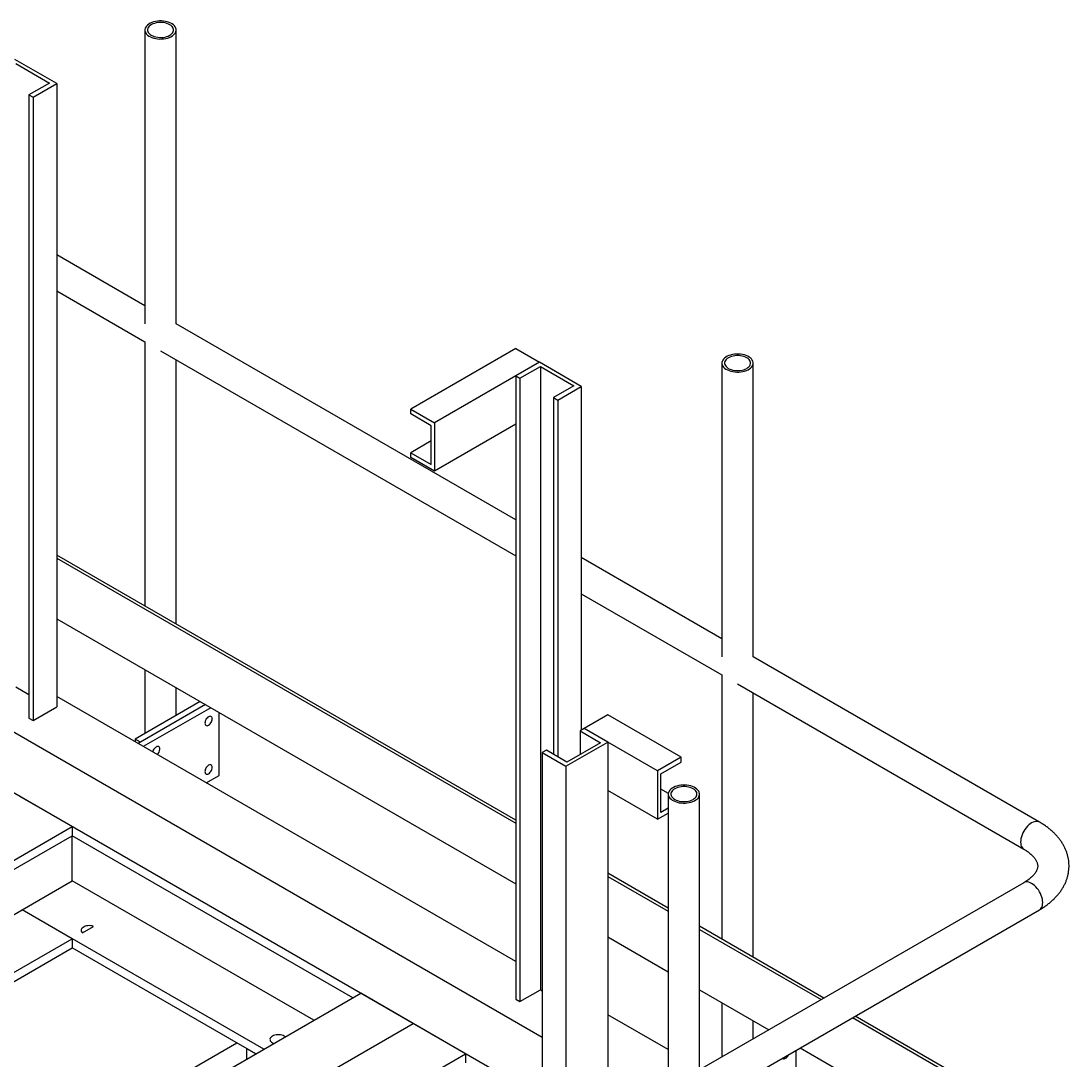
# Model space of a CAD drawing. Header units: millimetres. Extents: x 0 to 16187, y -20471 to 6290.
# Drawn here: x 731.1 to 837.1, y 5610.9 to 5715.9 of the extents above; entities that cross this region are included whole.
import ezdxf

# ---------------------------------------------------------------- set-up
doc = ezdxf.new("R2010")
doc.units = ezdxf.units.MM

msp = doc.modelspace()

# ---------------------------------------------------------------- linework, layer by layer
at = {"color": 7, "linetype": 'Continuous', "lineweight": 25}
for p, q in [((743.64636, 5715.03226), (743.64636, 5685.32569)), ((746.81136, 5685.32569), (746.81136, 5715.03226)), ((734.73548, 5709.60866), (730.49284, 5712.05789)), ((730.59891, 5711.62927), (733.99302, 5709.66989)), ((733.99302, 5709.66989), (731.92473, 5708.4759)), ((732.349, 5708.23097), (734.73548, 5709.60866)), ((734.73548, 5709.60866), (734.73548, 5646.59212)), ((731.92473, 5708.4759), (732.349, 5708.23097)), ((731.92473, 5708.4759), (731.92473, 5645.45936)), ((732.349, 5708.23097), (732.349, 5645.21444)), ((743.64636, 5687.1528), (734.73548, 5692.29694)), ((734.73548, 5688.64241), (743.64636, 5683.49827)), ((781.13937, 5665.50855), (746.81136, 5685.32569)), ((783.81753, 5613.17552), (661.62858, 5683.7137)), ((743.64636, 5683.49827), (743.64636, 5656.78152)), ((781.13937, 5682.82027), (770.53276, 5676.69721)), ((781.13937, 5682.82027), (783.52585, 5681.44258)), ((745.22899, 5682.58464), (781.13937, 5661.85402)), ((783.81753, 5607.05246), (656.32527, 5680.65217)), ((746.81136, 5654.95441), (746.81136, 5681.67116)), ((783.52585, 5681.44258), (772.91925, 5675.31952)), ((783.52585, 5681.44258), (781.13937, 5680.06489)), ((781.56363, 5679.81997), (783.63192, 5681.01397)), ((787.76849, 5678.99336), (783.52585, 5681.44258)), ((783.63192, 5681.01397), (787.02603, 5679.05459)), ((783.63192, 5681.01397), (783.63192, 5617.99743)), ((801.98267, 5681.35543), (801.98267, 5651.64885)), ((805.14767, 5651.64885), (805.14767, 5681.35543)), ((781.13937, 5680.06489), (781.56363, 5679.81997)), ((781.13937, 5680.06489), (781.13937, 5617.04836)), ((781.56363, 5679.81997), (781.56363, 5616.80343)), ((787.02603, 5679.05459), (784.95774, 5677.86059)), ((785.38201, 5677.61567), (787.76849, 5678.99336)), ((787.76849, 5678.99336), (787.76849, 5644.24499)), ((784.95774, 5677.86059), (785.38201, 5677.61567)), ((784.95774, 5677.86059), (784.95774, 5641.79576)), ((785.38201, 5677.61567), (785.38201, 5641.55084)), ((770.53276, 5676.69721), (772.91925, 5675.31952)), ((770.53276, 5676.20728), (770.53276, 5676.69721)), ((772.60105, 5675.01329), (770.53276, 5676.20728)), ((772.91925, 5675.31952), (772.91925, 5670.42028)), ((772.60105, 5671.09389), (772.60105, 5675.01329)), ((781.13937, 5675.16565), (772.91925, 5670.42028)), ((772.60105, 5673.48189), (770.53276, 5672.28789)), ((770.53276, 5671.79796), (770.53276, 5672.28789)), ((770.53276, 5672.28789), (772.60105, 5671.09389)), ((772.91925, 5670.42028), (770.53276, 5671.79796)), ((781.13937, 5635.13727), (734.73548, 5661.92566)), ((734.73548, 5661.61951), (781.13937, 5634.83112)), ((801.98267, 5653.47597), (787.76849, 5661.68164)), ((787.76849, 5658.02711), (801.98267, 5649.82144)), ((734.73548, 5655.49545), (781.13937, 5628.70706)), ((834.08852, 5634.94166), (805.14767, 5651.64885)), ((743.64636, 5650.35131), (743.64636, 5643.89835)), ((801.98267, 5649.82144), (801.98267, 5623.10469)), ((803.5653, 5648.90781), (832.50614, 5632.20061)), ((730.59891, 5648.61273), (731.92473, 5647.84735)), ((746.81136, 5645.72546), (746.81136, 5648.5242)), ((805.14767, 5621.27757), (805.14767, 5647.99432)), ((781.13937, 5620.84465), (734.73548, 5647.63304)), ((749.2354, 5647.12483), (742.66392, 5643.3312)), ((749.76573, 5646.81868), (742.95594, 5642.88747)), ((749.76573, 5646.81868), (743.19425, 5643.02504)), ((732.349, 5645.21444), (734.73548, 5646.59212)), ((750.29606, 5646.51252), (743.48627, 5642.58132)), ((751.1492, 5639.65617), (751.1492, 5646.02002)), ((790.44666, 5645.79106), (788.06017, 5644.41337)), ((797.87128, 5641.50492), (790.44666, 5645.79106)), ((731.92473, 5645.45936), (732.349, 5645.21444)), ((788.06017, 5644.41337), (787.63591, 5644.16845)), ((787.63591, 5644.16845), (789.7042, 5642.97445)), ((787.63591, 5644.16845), (787.63591, 5641.78045)), ((795.48479, 5640.12723), (788.06017, 5644.41337)), ((790.44666, 5643.03568), (788.06017, 5644.41337)), ((743.19425, 5643.02504), (742.66392, 5643.3312)), ((742.66392, 5643.3312), (742.66392, 5643.05606)), ((786.20402, 5640.58646), (790.44666, 5643.03568)), ((789.7042, 5642.97445), (786.31008, 5641.01507)), ((790.44666, 5643.03568), (790.44666, 5604.53817)), ((784.2418, 5642.20907), (783.81753, 5641.96415)), ((783.81753, 5641.96415), (783.81753, 5600.71126)), ((783.81753, 5641.96415), (786.20402, 5640.58646)), ((786.31008, 5641.01507), (784.2418, 5642.20907)), ((797.87128, 5641.50492), (795.48479, 5640.12723)), ((797.87128, 5641.01499), (797.87128, 5641.50492)), ((786.20402, 5640.58646), (786.20402, 5602.08895)), ((795.80299, 5639.821), (797.87128, 5641.01499)), ((749.85127, 5638.90689), (751.1492, 5639.65617)), ((795.48479, 5640.12723), (795.48479, 5635.22798)), ((795.80299, 5635.9016), (795.80299, 5639.821)), ((796.56636, 5637.84891), (795.80299, 5638.28959)), ((736.29996, 5634.48377), (730.99666, 5637.5453)), ((795.48479, 5635.22798), (790.44666, 5638.13644)), ((796.5611, 5637.77454), (796.5611, 5608.06797)), ((799.7261, 5608.06797), (799.7261, 5637.77454)), ((796.5611, 5636.33925), (795.80299, 5635.9016)), ((795.48479, 5635.22798), (796.5611, 5635.84932)), ((686.76713, 5605.88908), (736.29996, 5634.48377)), ((736.29996, 5634.48377), (736.29996, 5633.56516)), ((687.56275, 5605.42977), (736.29996, 5633.56516)), ((736.29996, 5629.00179), (736.29996, 5633.56516)), ((764.67249, 5617.18605), (736.29996, 5633.56516)), ((796.5611, 5626.23449), (790.44666, 5629.76428)), ((731.2353, 5626.07803), (736.29996, 5629.00179)), ((760.72006, 5614.90436), (736.29996, 5629.00179)), ((790.44666, 5629.45813), (796.5611, 5625.92834)), ((832.50614, 5628.8186), (799.7261, 5609.89508)), ((691.51518, 5603.14809), (731.2353, 5626.07803)), ((736.29996, 5623.15427), (731.2353, 5626.07803)), ((755.65541, 5611.9806), (731.2353, 5626.07803)), ((799.7261, 5606.24055), (834.08852, 5626.07755)), ((737.32285, 5623.74477), (738.45904, 5624.40068)), ((812.29548, 5617.15123), (799.7261, 5624.40738)), ((799.7261, 5624.10122), (812.03032, 5616.99815)), ((696.57983, 5600.22433), (736.29996, 5623.15427)), ((736.29996, 5623.15427), (736.29996, 5622.23566)), ((790.44666, 5623.33408), (796.5611, 5619.80428)), ((697.37545, 5599.76502), (736.29996, 5622.23566)), ((754.85979, 5611.5213), (736.29996, 5622.23566)), ((741.38979, 5603.74524), (765.46811, 5617.64535)), ((770.77141, 5614.58382), (765.46811, 5617.64535)), ((781.13937, 5617.04836), (781.56363, 5616.80343)), ((781.56363, 5616.80343), (783.63192, 5617.99743)), ((783.63192, 5617.99743), (783.81753, 5617.89028)), ((799.7261, 5617.97717), (806.72615, 5613.93612)), ((801.98267, 5616.67448), (801.98267, 5611.19777)), ((796.5611, 5611.94187), (790.44666, 5615.47167)), ((815.19557, 5615.17089), (830.79417, 5606.16601)), ((831.05934, 5606.31908), (815.46074, 5615.32396)), ((741.38979, 5597.62218), (770.77141, 5614.58382)), ((776.07471, 5611.52229), (770.77141, 5614.58382)), ((805.14767, 5613.02488), (805.14767, 5614.84736)), ((745.89893, 5608.54951), (752.95328, 5612.6219)), ((753.93343, 5612.05607), (753.93343, 5610.98653)), ((753.93343, 5612.05607), (754.85979, 5611.5213)), ((809.48551, 5605.97933), (809.48551, 5611.87454)), ((809.89141, 5612.10886), (830.52814, 5600.19553)), ((741.38979, 5591.49912), (776.07471, 5611.52229)), ((753.93343, 5611.07622), (754.01112, 5611.03137)), ((776.07471, 5611.52229), (776.07471, 5610.60368))]:
    msp.add_line(p, q, dxfattribs=at)
at = {"color": 7, "linetype": 'Continuous', "lineweight": 25, "flags": 128}
for points in [[(743.68004, 5714.84478), (743.73568, 5714.72968), (743.81687, 5714.61975), (743.92222, 5714.51689), (744.04992, 5714.42284), (744.1978, 5714.33922), (744.36332, 5714.26746), (744.54365, 5714.20878), (744.7357, 5714.16419), (744.93619, 5714.13446), (745.14169, 5714.12009), (745.34868, 5714.12132), (745.55362, 5714.13815), (745.753, 5714.17027), (745.94342, 5714.21714), (746.12161, 5714.27795), (746.28452, 5714.35168), (746.42937, 5714.43704), (746.55368, 5714.53259), (746.65532, 5714.6367), (746.73256, 5714.74757), (746.78406, 5714.86331), (746.80896, 5714.98194), (746.80682, 5715.10143), (746.77768, 5715.21974), (746.72204, 5715.33484), (746.64085, 5715.44477), (746.5355, 5715.54763), (746.4078, 5715.64168), (746.25992, 5715.7253), (746.0944, 5715.79706), (745.91407, 5715.85574), (745.72202, 5715.90033), (745.52153, 5715.93006), (745.31603, 5715.94443), (745.10904, 5715.9432), (744.9041, 5715.92637), (744.70472, 5715.89425), (744.5143, 5715.84738), (744.33611, 5715.78657), (744.1732, 5715.71284), (744.02835, 5715.62748), (743.90404, 5715.53193), (743.8024, 5715.42782), (743.72516, 5715.31695), (743.67366, 5715.20121), (743.64876, 5715.08258), (743.6509, 5714.96309), (743.68004, 5714.84478)], [(743.94136, 5714.87641), (743.99288, 5714.77222), (744.06957, 5714.67332), (744.16986, 5714.58173), (744.2917, 5714.49932), (744.43262, 5714.42775), (744.58975, 5714.36848), (744.7599, 5714.32273), (744.93958, 5714.29143), (745.12516, 5714.2752), (745.31285, 5714.27439), (745.49883, 5714.289), (745.67931, 5714.31875), (745.85062, 5714.36302), (746.00928, 5714.42091), (746.15205, 5714.49125), (746.27602, 5714.5726), (746.37868, 5714.66331), (746.45793, 5714.76153), (746.51216, 5714.86526), (746.54027, 5714.9724), (746.54168, 5715.08075), (746.51636, 5715.18811), (746.46484, 5715.2923), (746.38815, 5715.3912), (746.28786, 5715.48279), (746.16602, 5715.5652), (746.0251, 5715.63677), (745.86797, 5715.69604), (745.69782, 5715.74179), (745.51814, 5715.77309), (745.33256, 5715.78932), (745.14487, 5715.79013), (744.95889, 5715.77552), (744.77841, 5715.74577), (744.6071, 5715.7015), (744.44844, 5715.64361), (744.30567, 5715.57327), (744.1817, 5715.49192), (744.07904, 5715.40121), (743.99979, 5715.30299), (743.94556, 5715.19926), (743.91745, 5715.09212), (743.91604, 5714.98377), (743.94136, 5714.87641)], [(802.01635, 5681.16795), (802.07199, 5681.05284), (802.15318, 5680.94292), (802.25853, 5680.84005), (802.38623, 5680.74601), (802.53411, 5680.66239), (802.69963, 5680.59062), (802.87996, 5680.53195), (803.07201, 5680.48736), (803.2725, 5680.45763), (803.478, 5680.44325), (803.68499, 5680.44449), (803.88993, 5680.46131), (804.08931, 5680.49343), (804.27973, 5680.5403), (804.45792, 5680.60112), (804.62083, 5680.67484), (804.76568, 5680.76021), (804.88999, 5680.85576), (804.99163, 5680.95986), (805.06887, 5681.07073), (805.12037, 5681.18647), (805.14527, 5681.3051), (805.14313, 5681.4246), (805.11399, 5681.54291), (805.05835, 5681.65801), (804.97716, 5681.76793), (804.87181, 5681.8708), (804.7441, 5681.96484), (804.59623, 5682.04847), (804.43071, 5682.12023), (804.25038, 5682.1789), (804.05833, 5682.22349), (803.85784, 5682.25322), (803.65234, 5682.2676), (803.44535, 5682.26636), (803.24041, 5682.24954), (803.04103, 5682.21742), (802.85061, 5682.17055), (802.67242, 5682.10973), (802.50951, 5682.03601), (802.36466, 5681.95064), (802.24035, 5681.85509), (802.13871, 5681.75099), (802.06147, 5681.64012), (802.00997, 5681.52438), (801.98507, 5681.40575), (801.98721, 5681.28625), (802.01635, 5681.16795)], [(802.27767, 5681.19958), (802.32919, 5681.09539), (802.40588, 5680.99649), (802.50617, 5680.9049), (802.62801, 5680.82248), (802.76893, 5680.75091), (802.92606, 5680.69165), (803.0962, 5680.6459), (803.27589, 5680.61459), (803.46147, 5680.59837), (803.64916, 5680.59755), (803.83514, 5680.61217), (804.01562, 5680.64191), (804.18693, 5680.68618), (804.34559, 5680.74408), (804.48836, 5680.81441), (804.61233, 5680.89577), (804.71499, 5680.98648), (804.79424, 5681.0847), (804.84847, 5681.18843), (804.87658, 5681.29556), (804.87799, 5681.40391), (804.85267, 5681.51127), (804.80115, 5681.61546), (804.72446, 5681.71436), (804.62417, 5681.80595), (804.50233, 5681.88837), (804.36141, 5681.95994), (804.20428, 5682.0192), (804.03413, 5682.06495), (803.85445, 5682.09626), (803.66887, 5682.11248), (803.48118, 5682.1133), (803.2952, 5682.09868), (803.11472, 5682.06894), (802.94341, 5682.02467), (802.78475, 5681.96678), (802.64198, 5681.89644), (802.51801, 5681.81508), (802.41535, 5681.72437), (802.3361, 5681.62615), (802.28187, 5681.52242), (802.25376, 5681.41529), (802.25235, 5681.30694), (802.27767, 5681.19958)], [(750.45977, 5645.38222), (750.45046, 5645.47224), (750.42301, 5645.547), (750.37878, 5645.60275), (750.32, 5645.63669), (750.24961, 5645.64713), (750.17115, 5645.63354), (750.08854, 5645.5966), (750.00593, 5645.53816), (749.92747, 5645.46116), (749.85708, 5645.36946), (749.7983, 5645.26764), (749.75407, 5645.16083), (749.72662, 5645.05437), (749.71731, 5644.95361), (749.72662, 5644.86359), (749.75407, 5644.78883), (749.7983, 5644.73308), (749.85708, 5644.69914), (749.92747, 5644.6887), (750.00593, 5644.70229), (750.08854, 5644.73923), (750.17115, 5644.79767), (750.24961, 5644.87467), (750.32, 5644.96638), (750.37878, 5645.06819), (750.42301, 5645.175), (750.45046, 5645.28146), (750.45977, 5645.38222)], [(745.15647, 5642.32069), (745.14716, 5642.41071), (745.11971, 5642.48547), (745.07548, 5642.54122), (745.0167, 5642.57516), (744.94631, 5642.5856), (744.86784, 5642.57201), (744.78524, 5642.53507), (744.70263, 5642.47663), (744.62417, 5642.39963), (744.55378, 5642.30793), (744.495, 5642.20611), (744.45077, 5642.0993), (744.43222, 5642.03523)], [(750.45977, 5640.48298), (750.45046, 5640.573), (750.42301, 5640.64775), (750.37878, 5640.7035), (750.32, 5640.73745), (750.24961, 5640.74789), (750.17115, 5640.73429), (750.08854, 5640.69735), (750.00593, 5640.63892), (749.92747, 5640.56192), (749.85708, 5640.47021), (749.7983, 5640.3684), (749.75407, 5640.26159), (749.72662, 5640.15513), (749.71731, 5640.05436), (749.72662, 5639.96435), (749.75407, 5639.88959), (749.7983, 5639.83384), (749.85708, 5639.79989), (749.92747, 5639.78946), (750.00593, 5639.80305), (750.08854, 5639.83999), (750.17115, 5639.89842), (750.24961, 5639.97542), (750.32, 5640.06713), (750.37878, 5640.16894), (750.42301, 5640.27576), (750.45046, 5640.38221), (750.45977, 5640.48298)], [(797.81884, 5638.66865), (797.61946, 5638.63653), (797.42905, 5638.58966), (797.25086, 5638.52885), (797.08794, 5638.45512), (796.94309, 5638.36976), (796.81878, 5638.27421), (796.71714, 5638.1701), (796.63991, 5638.05923), (796.5884, 5637.94349), (796.56351, 5637.82486), (796.56565, 5637.70537), (796.59479, 5637.58706), (796.65043, 5637.47196), (796.73161, 5637.36203), (796.83696, 5637.25917), (796.96467, 5637.16512), (797.11255, 5637.0815), (797.27806, 5637.00974), (797.45839, 5636.95106), (797.65045, 5636.90647), (797.85094, 5636.87674), (798.05643, 5636.86237), (798.26342, 5636.8636), (798.46836, 5636.88043), (798.66775, 5636.91255), (798.85816, 5636.95942), (799.03635, 5637.02023), (799.19926, 5637.09396), (799.34411, 5637.17932), (799.46842, 5637.27487), (799.57007, 5637.37898), (799.6473, 5637.48985), (799.69881, 5637.60559), (799.7237, 5637.72422), (799.72156, 5637.84371), (799.69242, 5637.96202), (799.63678, 5638.07712), (799.55559, 5638.18705), (799.45024, 5638.28991), (799.32254, 5638.38396), (799.17466, 5638.46758), (799.00914, 5638.53934), (798.82881, 5638.59802), (798.63676, 5638.64261), (798.43627, 5638.67234), (798.23077, 5638.68671), (798.02378, 5638.68548), (797.81884, 5638.66865)], [(797.87364, 5638.5178), (797.69315, 5638.48805), (797.52184, 5638.44378), (797.36319, 5638.38589), (797.22042, 5638.31555), (797.09644, 5638.2342), (796.99378, 5638.14349), (796.91453, 5638.04527), (796.8603, 5637.94154), (796.8322, 5637.8344), (796.83079, 5637.72605), (796.8561, 5637.61869), (796.90763, 5637.5145), (796.98431, 5637.4156), (797.0846, 5637.32401), (797.20644, 5637.2416), (797.34737, 5637.17003), (797.5045, 5637.11076), (797.67464, 5637.06501), (797.85433, 5637.03371), (798.0399, 5637.01748), (798.22759, 5637.01667), (798.41357, 5637.03128), (798.59405, 5637.06103), (798.76537, 5637.1053), (798.92402, 5637.16319), (799.06679, 5637.23353), (799.19076, 5637.31488), (799.29342, 5637.40559), (799.37267, 5637.50381), (799.4269, 5637.60754), (799.45501, 5637.71468), (799.45642, 5637.82303), (799.4311, 5637.93039), (799.37958, 5638.03458), (799.30289, 5638.13348), (799.20261, 5638.22507), (799.08076, 5638.30748), (798.93984, 5638.37905), (798.78271, 5638.43832), (798.61257, 5638.48407), (798.43288, 5638.51537), (798.2473, 5638.5316), (798.05961, 5638.53241), (797.87364, 5638.5178)], [(833.29733, 5634.86331), (833.15127, 5634.76794), (833.00771, 5634.65209), (832.86911, 5634.51774), (832.73783, 5634.3672), (832.61613, 5634.20304), (832.50608, 5634.02806), (832.40957, 5633.84527), (832.32825, 5633.65778), (832.26351, 5633.46882), (832.21646, 5633.2816), (832.18791, 5633.09934), (832.17833, 5632.92515), (832.18791, 5632.76202), (832.21646, 5632.61272), (832.26351, 5632.47983), (832.32825, 5632.36561), (832.40957, 5632.27201), (832.50604, 5632.20067)], [(834.08861, 5634.9416), (834.08858, 5634.94162), (833.97853, 5634.98954), (833.85683, 5635.01318), (833.72555, 5635.01216), (833.58695, 5634.98647), (833.44339, 5634.93657), (833.29733, 5634.86331)], [(833.29733, 5628.74025), (833.15127, 5628.81351), (833.00771, 5628.86341), (832.86911, 5628.8891), (832.73783, 5628.89012), (832.61613, 5628.86648), (832.50614, 5628.8186)], [(834.08852, 5626.07755), (834.08858, 5626.07759), (834.18509, 5626.14895), (834.26641, 5626.24255), (834.33115, 5626.35677), (834.3782, 5626.48966), (834.40675, 5626.63895), (834.41633, 5626.80209), (834.40675, 5626.97628), (834.3782, 5627.15854), (834.33115, 5627.34576), (834.26641, 5627.53472), (834.18509, 5627.72221), (834.08858, 5627.905), (833.97853, 5628.07998), (833.85683, 5628.24414), (833.72555, 5628.39468), (833.58695, 5628.52903), (833.44339, 5628.64488), (833.29733, 5628.74025)], [(738.45904, 5624.40068), (738.32743, 5624.43896), (738.18612, 5624.46311), (738.03963, 5624.47236), (737.89262, 5624.46642), (737.74978, 5624.44547), (737.61569, 5624.41018), (737.4946, 5624.36169), (737.39039, 5624.30153), (737.30639, 5624.23163), (737.24527, 5624.15422), (737.20898, 5624.07176), (737.19869, 5623.9869), (737.21471, 5623.90232), (737.25654, 5623.82075), (737.32285, 5623.74477)], [(756.53205, 5613.31145), (756.43726, 5613.2459), (756.36427, 5613.17164), (756.31542, 5613.09105), (756.29228, 5613.00672), (756.2956, 5612.92135), (756.32527, 5612.83771), (756.38033, 5612.75846), (756.45902, 5612.68616), (756.55881, 5612.62314), (756.67649, 5612.57142), (756.67793, 5612.57089)], [(757.81487, 5613.22723), (757.81396, 5613.22807), (757.72436, 5613.296), (757.61519, 5613.3536), (757.48995, 5613.39903), (757.35268, 5613.43082), (757.20778, 5613.44795), (757.05992, 5613.44986), (756.91383, 5613.43651), (756.77423, 5613.40831), (756.64559, 5613.36617), (756.53205, 5613.31145)], [(808.11094, 5611.08102), (808.13461, 5611.05625), (808.19339, 5611.0223), (808.26378, 5611.01187), (808.34224, 5611.02546), (808.42485, 5611.0624), (808.50746, 5611.12083), (808.58592, 5611.19783), (808.65631, 5611.28954), (808.71509, 5611.39135), (808.73876, 5611.44345)]]:
    msp.add_lwpolyline(points, dxfattribs=at)
at = {"color": 7, "linetype": 'Continuous', "lineweight": 25}
msp.add_arc((744.34083, 5642.36005), 0.81659, 313.232442, 357.2370848, dxfattribs=at)
for points, knots in [([(834.08852, 5626.07755), (834.1521, 5626.11492), (834.33331, 5626.22141), (834.6197, 5626.40746), (834.94139, 5626.63952), (835.24425, 5626.88435), (835.5271, 5627.14089), (835.78857, 5627.4083), (836.02754, 5627.68551), (836.24304, 5627.97135), (836.43434, 5628.26454), (836.60097, 5628.56383), (836.74267, 5628.86798), (836.8594, 5629.17584), (836.95125, 5629.48634), (837.0184, 5629.79846), (837.06109, 5630.11131), (837.07961, 5630.42402), (837.07421, 5630.73578), (837.04517, 5631.04577), (836.99276, 5631.35322), (836.91723, 5631.65744), (836.81875, 5631.95788), (836.69747, 5632.25401), (836.55346, 5632.54532), (836.38678, 5632.83123), (836.19749, 5633.11117), (835.98572, 5633.38443), (835.75171, 5633.65027), (835.4959, 5633.90784), (835.21886, 5634.15624), (834.92151, 5634.39463), (834.60459, 5634.62194), (834.3246, 5634.80306), (834.14845, 5634.90647), (834.08852, 5634.94166)], [0, 0, 0, 0, 0.018063729, 0.051482582, 0.084912408, 0.118256526, 0.151445631, 0.184402847, 0.217050323, 0.249317719, 0.281150641, 0.312517006, 0.343410021, 0.373847651, 0.403869477, 0.433532259, 0.462905319, 0.492066463, 0.52109865, 0.550080933, 0.57907762, 0.608173857, 0.637451236, 0.666985326, 0.69684274, 0.72707775, 0.757728661, 0.788814477, 0.820332633, 0.852258676, 0.884548523, 0.917143315, 0.949976084, 0.982978838, 1, 1, 1, 1]), ([(832.50614, 5632.20061), (832.54618, 5632.17708), (832.66246, 5632.10875), (832.84075, 5631.99256), (833.03382, 5631.85229), (833.20637, 5631.71098), (833.35858, 5631.57007), (833.4905, 5631.43085), (833.6026, 5631.29452), (833.69564, 5631.16205), (833.77064, 5631.03404), (833.82886, 5630.91048), (833.8716, 5630.79039), (833.89989, 5630.67117), (833.91368, 5630.54783), (833.91049, 5630.42355), (833.88997, 5630.29821), (833.85481, 5630.17675), (833.80548, 5630.05552), (833.73925, 5629.92829), (833.65362, 5629.79411), (833.54604, 5629.65312), (833.41941, 5629.51085), (833.27325, 5629.36789), (833.10739, 5629.22502), (832.92135, 5629.08336), (832.72202, 5628.94708), (832.57625, 5628.86032), (832.50614, 5628.8186)], [0, 0, 0, 0, 0.019075792, 0.05539662, 0.091600719, 0.127740636, 0.163882888, 0.200114262, 0.236583624, 0.27350414, 0.311181374, 0.350058938, 0.390796621, 0.434405974, 0.482443409, 0.536784506, 0.584686426, 0.627532447, 0.667197789, 0.704796044, 0.744636753, 0.782945393, 0.82029277, 0.85708352, 0.893578746, 0.929950764, 0.966308043, 1, 1, 1, 1])]:
    msp.add_open_spline(points, degree=3, knots=knots, dxfattribs=at)

doc.saveas('drawing.dxf')
